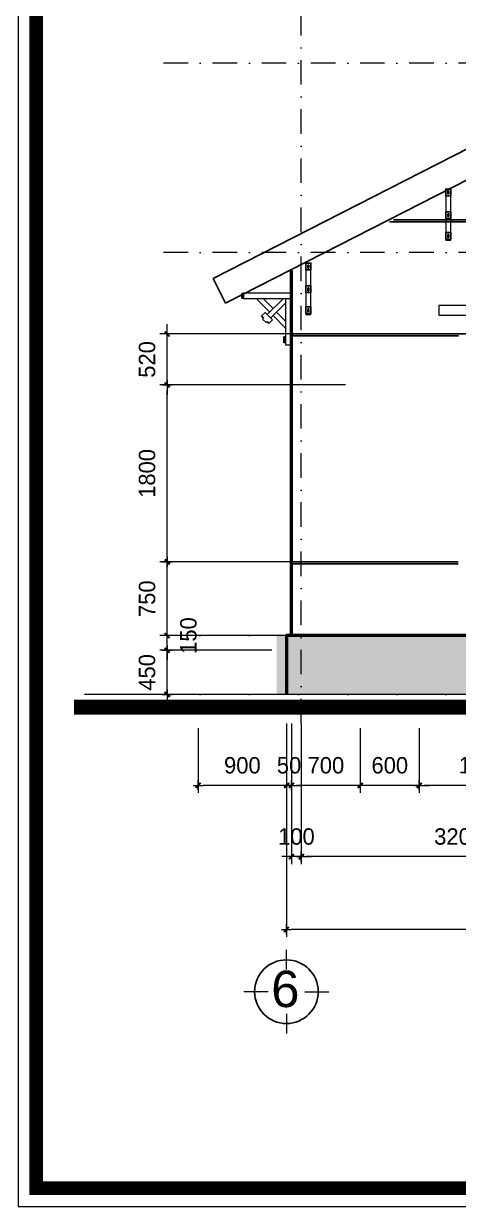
# Model space of a CAD drawing. Header units: millimetres. Extents: x 615730 to 2792744, y 139412 to 597571.
# Drawn here: x 742348 to 746770, y 284936 to 296972 of the extents above; entities that cross this region are included whole.
import ezdxf
from ezdxf.enums import TextEntityAlignment as Align

# ---------------------------------------------------------------- set-up
doc = ezdxf.new("R2010")
doc.units = ezdxf.units.MM
doc.header["$MEASUREMENT"] = 0
doc.header["$PDMODE"] = 34
doc.linetypes.add('DASHDOT', pattern=[1, 0.5, -0.25, 0, -0.25])
doc.layers.get('0').update_dxf_attribs({"lineweight": 5})
for name, color, linetype, lineweight in [('0.1(9)', 9, 'Continuous', 13), ('5-020', 5, 'Continuous', 15), ('DIM', 7, 'Continuous', 50), ('HATCH', 42, 'Continuous', 5), ('KT', 148, 'Continuous', 18), ('thay', 7, 'Continuous', 15), ('TIM TRUC', 149, 'DASHDOT', 9), ('VLIEU', 250, 'Continuous', 9)]:
    doc.layers.add(name, color=color, linetype=linetype, lineweight=lineweight)
for name, color, linetype in [('CUADI', 40, 'Continuous'), ('H', 252, 'Continuous'), ('noi that', 29, 'Continuous'), ('TEXT', 2, 'Continuous'), ('VL', 155, 'Continuous')]:
    doc.layers.add(name, color=color, linetype=linetype)
doc.styles.add('H280', font='', dxfattribs={"height": 200})
doc.styles.add('KT OZON', font='', dxfattribs={"height": 200})
doc.styles.add('VNI-AVO', font='vni-roms.shx')
doc.styles.get('H280').set_extended_font_data('VNI-Avo')
doc.styles.get('KT OZON').set_extended_font_data('VNI-Helve')
doc.dimstyles.new('1-50b', dxfattribs={"dimtxt": 167, "dimasz": 50, "dimexe": 75, "dimexo": 150, "dimgap": 120, "dimtad": 1, "dimdec": 0, "dimzin": 12, "dimtxsty": 'VNI-AVO', "dimblk": ']', "dimcen": 0, "dimdle": 50, "dimclrd": 252, "dimclre": 252, "dimclrt": 2, "dimadec": 0, "dimazin": 0, "dimtfac": 1, "dimtdec": 0, "dimtix": 1, "dimtmove": 2, "dimatfit": 0, "dimldrblk": 'OPEN90', "dimfxl": 1, "dimlwd": -1, "dimlwe": -1, "dimarcsym": 0})

# ---------------------------------------------------------------- blocks, each defined once
blk = doc.blocks.new('TRUC 1')
at = {"ltscale": 50}
blk.add_circle((0, -9525), 8572, dxfattribs=at)
at = {"layer": '0.1(9)', "ltscale": 50}
for p, q in [((0, -3572), (0, 1782)), ((-4942, -9525), (-11427, -9525)), ((4942, -9525), (11427, -9525)), ((0, -15478), (0, -20832))]:
    blk.add_line(p, q, dxfattribs=at)
at = {"layer": 'TEXT', "ltscale": 50, "style": 'H280'}
blk.add_attdef('1', text='', height=10478, dxfattribs=at).set_placement((-214, -4892), align=Align.CENTER)
blk = doc.blocks.new(']')
for p, q in [((1, 0), (-1, 0)), ((0, 1), (0, -1))]:
    blk.add_line(p, q)
at = {"color": 9, "const_width": 0.4}
blk.add_lwpolyline([(-0.51, -0.51), (0.51, 0.51)], dxfattribs=at)
blk = doc.blocks.new('*D550')
at = {"layer": 'DEFPOINTS', "color": 0, "ltscale": 10, "transparency": 16777216}
for p in [(745173, 290000, -62), (748373, 290000), (745173, 288495)]:
    blk.add_point(p, dxfattribs=at)
at = {"layer": 'KT', "color": 252, "ltscale": 10, "transparency": 16777216}
for p, q in [((745173, 289850), (745173, 288420)), ((748373, 289850), (748373, 288420)), ((748323, 288495), (745223, 288495))]:
    blk.add_line(p, q, dxfattribs=at)
at = {"layer": 'KT', "color": 252, "ltscale": 10, "transparency": 16777216, "xscale": 50, "yscale": 50, "zscale": 50, "rotation": 180}
blk.add_blockref(']', (745173, 288495), dxfattribs=at)
at = {"layer": 'KT', "color": 252, "ltscale": 10, "transparency": 16777216, "xscale": 50, "yscale": 50, "zscale": 50}
blk.add_blockref(']', (748373, 288495), dxfattribs=at)
at = {"layer": 'KT', "color": 2, "ltscale": 10, "transparency": 16777216, "insert": (746773, 288699), "char_height": 167, "attachment_point": 5, "style": 'VNI-AVO'}
blk.add_mtext('3200', dxfattribs=at)
blk = doc.blocks.new('_Open90')
at = {"color": 0, "linetype": 'ByBlock', "lineweight": -2}
for p, q in [((0, 0), (-1, 0)), ((-0.5, 0.5), (0, 0)), ((0, 0), (-0.5, -0.5))]:
    blk.add_line(p, q, dxfattribs=at)
blk = doc.blocks.new('*D551')
at = {"layer": 'DEFPOINTS', "color": 0, "ltscale": 10, "transparency": 16777216}
for p in [(745073, 290000), (745173, 290000), (745073, 288495)]:
    blk.add_point(p, dxfattribs=at)
at = {"layer": 'KT', "color": 252, "ltscale": 10, "transparency": 16777216}
for p, q in [((745073, 289850), (745073, 288420)), ((745173, 289850), (745173, 288420)), ((745023, 288495), (744973, 288495)), ((745173, 288495), (745073, 288495)), ((745223, 288495), (745273, 288495))]:
    blk.add_line(p, q, dxfattribs=at)
at = {"layer": 'KT', "color": 252, "ltscale": 10, "transparency": 16777216, "xscale": 50, "yscale": 50, "zscale": 50}
blk.add_blockref(']', (745073, 288495), dxfattribs=at)
at = {"layer": 'KT', "color": 252, "ltscale": 10, "transparency": 16777216, "xscale": 50, "yscale": 50, "zscale": 50, "rotation": 180}
blk.add_blockref(']', (745173, 288495), dxfattribs=at)
at = {"layer": 'KT', "color": 2, "ltscale": 10, "transparency": 16777216, "insert": (745123, 288699), "char_height": 167, "attachment_point": 5, "style": 'VNI-AVO'}
blk.add_mtext('100', dxfattribs=at)
blk = doc.blocks.new('*D552')
at = {"layer": 'DEFPOINTS', "color": 0, "ltscale": 10, "transparency": 16777216}
for p in [(745021, 290000, -62), (765521, 290000), (745021, 287754)]:
    blk.add_point(p, dxfattribs=at)
at = {"layer": 'KT', "color": 252, "ltscale": 10, "transparency": 16777216}
for p, q in [((745021, 289850), (745021, 287679)), ((765521, 289850), (765521, 287679)), ((765471, 287754), (745071, 287754))]:
    blk.add_line(p, q, dxfattribs=at)
at = {"layer": 'KT', "color": 252, "ltscale": 10, "transparency": 16777216, "xscale": 50, "yscale": 50, "zscale": 50, "rotation": 180}
blk.add_blockref(']', (745021, 287754), dxfattribs=at)
at = {"layer": 'KT', "color": 252, "ltscale": 10, "transparency": 16777216, "xscale": 50, "yscale": 50, "zscale": 50}
blk.add_blockref(']', (765521, 287754), dxfattribs=at)
at = {"layer": 'KT', "color": 2, "ltscale": 10, "transparency": 16777216, "insert": (755271, 287957), "char_height": 167, "attachment_point": 5, "style": 'VNI-AVO'}
blk.add_mtext('20500', dxfattribs=at)
blk = doc.blocks.new('*D557')
at = {"layer": 'DEFPOINTS', "color": 0, "ltscale": 10, "transparency": 16777216}
for p in [(743808, 290595), (745023, 290595), (745023, 290145)]:
    blk.add_point(p, dxfattribs=at)
at = {"layer": 'KT', "color": 252, "ltscale": 10, "transparency": 16777216}
for p, q in [((743808, 290645), (743808, 290695)), ((744873, 290595), (743733, 290595)), ((743808, 290145), (743808, 290595)), ((744873, 290145), (743733, 290145)), ((743808, 290095), (743808, 290045))]:
    blk.add_line(p, q, dxfattribs=at)
at = {"layer": 'KT', "color": 252, "ltscale": 10, "transparency": 16777216, "xscale": 50, "yscale": 50, "zscale": 50}
for p, rotation in [((743808, 290595), 270), ((743808, 290145), 90)]:
    blk.add_blockref(']', p, dxfattribs=dict(at, rotation=rotation))
at = {"layer": 'KT', "color": 2, "ltscale": 10, "transparency": 16777216, "insert": (743604, 290370), "char_height": 167, "attachment_point": 5, "rotation": 90, "style": 'VNI-AVO'}
blk.add_mtext('450', dxfattribs=at)
blk = doc.blocks.new('*D558')
at = {"layer": 'DEFPOINTS', "color": 0, "ltscale": 10, "transparency": 16777216}
for p in [(743808, 290745), (745073, 290745), (745023, 290595)]:
    blk.add_point(p, dxfattribs=at)
at = {"layer": 'KT', "color": 252, "ltscale": 10, "transparency": 16777216}
for p, q in [((743808, 290795), (743808, 290845)), ((744923, 290745), (743733, 290745)), ((743808, 290595), (743808, 290745)), ((744873, 290595), (743733, 290595)), ((743808, 290545), (743808, 290495))]:
    blk.add_line(p, q, dxfattribs=at)
at = {"layer": 'KT', "color": 252, "ltscale": 10, "transparency": 16777216, "xscale": 50, "yscale": 50, "zscale": 50}
for p, rotation in [((743808, 290745), 270), ((743808, 290595), 90)]:
    blk.add_blockref(']', p, dxfattribs=dict(at, rotation=rotation))
at = {"layer": 'KT', "color": 2, "ltscale": 10, "transparency": 16777216, "insert": (744025, 290745), "char_height": 167, "attachment_point": 5, "rotation": 90, "style": 'VNI-AVO'}
blk.add_mtext('150', dxfattribs=at)
blk = doc.blocks.new('*D559')
at = {"layer": 'DEFPOINTS', "color": 0, "ltscale": 10, "transparency": 16777216}
for p in [(743808, 291495), (745773, 291495), (745073, 290745)]:
    blk.add_point(p, dxfattribs=at)
at = {"layer": 'KT', "color": 252, "ltscale": 10, "transparency": 16777216}
for p, q in [((745623, 291495), (743733, 291495)), ((743808, 290795), (743808, 291445)), ((744923, 290745), (743733, 290745))]:
    blk.add_line(p, q, dxfattribs=at)
at = {"layer": 'KT', "color": 252, "ltscale": 10, "transparency": 16777216, "xscale": 50, "yscale": 50, "zscale": 50}
for p, rotation in [((743808, 291495), 90), ((743808, 290745), 270)]:
    blk.add_blockref(']', p, dxfattribs=dict(at, rotation=rotation))
at = {"layer": 'KT', "color": 2, "ltscale": 10, "transparency": 16777216, "insert": (743604, 291120), "char_height": 167, "attachment_point": 5, "rotation": 90, "style": 'VNI-AVO'}
blk.add_mtext('750', dxfattribs=at)
blk = doc.blocks.new('*D560')
at = {"layer": 'DEFPOINTS', "color": 0, "ltscale": 10, "transparency": 16777216}
for p in [(743808, 293295), (745773, 293295), (745773, 291495)]:
    blk.add_point(p, dxfattribs=at)
at = {"layer": 'KT', "color": 252, "ltscale": 10, "transparency": 16777216}
for p, q in [((745623, 293295), (743733, 293295)), ((743808, 291545), (743808, 293245)), ((745623, 291495), (743733, 291495))]:
    blk.add_line(p, q, dxfattribs=at)
at = {"layer": 'KT', "color": 252, "ltscale": 10, "transparency": 16777216, "xscale": 50, "yscale": 50, "zscale": 50}
for p, rotation in [((743808, 293295), 90), ((743808, 291495), 270)]:
    blk.add_blockref(']', p, dxfattribs=dict(at, rotation=rotation))
at = {"layer": 'KT', "color": 2, "ltscale": 10, "transparency": 16777216, "insert": (743604, 292395), "char_height": 167, "attachment_point": 5, "rotation": 90, "style": 'VNI-AVO'}
blk.add_mtext('1800', dxfattribs=at)
blk = doc.blocks.new('*D561')
at = {"layer": 'DEFPOINTS', "color": 0, "ltscale": 10, "transparency": 16777216}
for p in [(743808, 293815), (745773, 293815), (745773, 293295)]:
    blk.add_point(p, dxfattribs=at)
at = {"layer": 'KT', "color": 252, "ltscale": 10, "transparency": 16777216}
for p, q in [((745623, 293815), (743733, 293815)), ((743808, 293865), (743808, 293915)), ((743808, 293295), (743808, 293815)), ((745623, 293295), (743733, 293295)), ((743808, 293245), (743808, 293195))]:
    blk.add_line(p, q, dxfattribs=at)
at = {"layer": 'KT', "color": 252, "ltscale": 10, "transparency": 16777216, "xscale": 50, "yscale": 50, "zscale": 50}
for p, rotation in [((743808, 293815), 270), ((743808, 293295), 90)]:
    blk.add_blockref(']', p, dxfattribs=dict(at, rotation=rotation))
at = {"layer": 'KT', "color": 2, "ltscale": 10, "transparency": 16777216, "insert": (743604, 293555), "char_height": 167, "attachment_point": 5, "rotation": 90, "style": 'VNI-AVO'}
blk.add_mtext('520', dxfattribs=at)
blk = doc.blocks.new('*D598')
at = {"layer": 'DEFPOINTS', "color": 0, "ltscale": 10, "transparency": 16777216}
for p in [(746373, 289953, -62), (747673, 289953), (746373, 289220)]:
    blk.add_point(p, dxfattribs=at)
at = {"layer": 'KT', "color": 252, "ltscale": 10, "transparency": 16777216}
for p, q in [((746373, 289803), (746373, 289145)), ((747673, 289803), (747673, 289145)), ((747623, 289220), (746423, 289220))]:
    blk.add_line(p, q, dxfattribs=at)
at = {"layer": 'KT', "color": 252, "ltscale": 10, "transparency": 16777216, "xscale": 50, "yscale": 50, "zscale": 50, "rotation": 180}
blk.add_blockref(']', (746373, 289220), dxfattribs=at)
at = {"layer": 'KT', "color": 252, "ltscale": 10, "transparency": 16777216, "xscale": 50, "yscale": 50, "zscale": 50}
blk.add_blockref(']', (747673, 289220), dxfattribs=at)
at = {"layer": 'KT', "color": 2, "ltscale": 10, "transparency": 16777216, "insert": (747023, 289424), "char_height": 167, "attachment_point": 5, "style": 'VNI-AVO'}
blk.add_mtext('1300', dxfattribs=at)
blk = doc.blocks.new('*D599')
at = {"layer": 'DEFPOINTS', "color": 0, "ltscale": 10, "transparency": 16777216}
for p in [(745773, 289953), (746373, 289953), (745773, 289220)]:
    blk.add_point(p, dxfattribs=at)
at = {"layer": 'KT', "color": 252, "ltscale": 10, "transparency": 16777216}
for p, q in [((745773, 289803), (745773, 289145)), ((746373, 289803), (746373, 289145)), ((745723, 289220), (745673, 289220)), ((746373, 289220), (745773, 289220)), ((746423, 289220), (746473, 289220))]:
    blk.add_line(p, q, dxfattribs=at)
at = {"layer": 'KT', "color": 252, "ltscale": 10, "transparency": 16777216, "xscale": 50, "yscale": 50, "zscale": 50}
blk.add_blockref(']', (745773, 289220), dxfattribs=at)
at = {"layer": 'KT', "color": 252, "ltscale": 10, "transparency": 16777216, "xscale": 50, "yscale": 50, "zscale": 50, "rotation": 180}
blk.add_blockref(']', (746373, 289220), dxfattribs=at)
at = {"layer": 'KT', "color": 2, "ltscale": 10, "transparency": 16777216, "insert": (746073, 289424), "char_height": 167, "attachment_point": 5, "style": 'VNI-AVO'}
blk.add_mtext('600', dxfattribs=at)
blk = doc.blocks.new('*D600')
at = {"layer": 'DEFPOINTS', "color": 0, "ltscale": 10, "transparency": 16777216}
for p in [(745073, 289953), (745773, 289953), (745073, 289220)]:
    blk.add_point(p, dxfattribs=at)
at = {"layer": 'KT', "color": 252, "ltscale": 10, "transparency": 16777216}
for p, q in [((745073, 289803), (745073, 289145)), ((745773, 289803), (745773, 289145)), ((745723, 289220), (745123, 289220))]:
    blk.add_line(p, q, dxfattribs=at)
at = {"layer": 'KT', "color": 252, "ltscale": 10, "transparency": 16777216, "xscale": 50, "yscale": 50, "zscale": 50, "rotation": 180}
blk.add_blockref(']', (745073, 289220), dxfattribs=at)
at = {"layer": 'KT', "color": 252, "ltscale": 10, "transparency": 16777216, "xscale": 50, "yscale": 50, "zscale": 50}
blk.add_blockref(']', (745773, 289220), dxfattribs=at)
at = {"layer": 'KT', "color": 2, "ltscale": 10, "transparency": 16777216, "insert": (745423, 289424), "char_height": 167, "attachment_point": 5, "style": 'VNI-AVO'}
blk.add_mtext('700', dxfattribs=at)
blk = doc.blocks.new('*D601')
at = {"layer": 'DEFPOINTS', "color": 0, "ltscale": 10, "transparency": 16777216}
for p in [(745023, 289953), (745073, 289953), (745023, 289220)]:
    blk.add_point(p, dxfattribs=at)
at = {"layer": 'KT', "color": 252, "ltscale": 10, "transparency": 16777216}
for p, q in [((745023, 289803), (745023, 289145)), ((745073, 289803), (745073, 289145)), ((744973, 289220), (744923, 289220)), ((745073, 289220), (745023, 289220)), ((745123, 289220), (745173, 289220))]:
    blk.add_line(p, q, dxfattribs=at)
at = {"layer": 'KT', "color": 252, "ltscale": 10, "transparency": 16777216, "xscale": 50, "yscale": 50, "zscale": 50}
blk.add_blockref(']', (745023, 289220), dxfattribs=at)
at = {"layer": 'KT', "color": 252, "ltscale": 10, "transparency": 16777216, "xscale": 50, "yscale": 50, "zscale": 50, "rotation": 180}
blk.add_blockref(']', (745073, 289220), dxfattribs=at)
at = {"layer": 'KT', "color": 2, "ltscale": 10, "transparency": 16777216, "insert": (745048, 289424), "char_height": 167, "attachment_point": 5, "style": 'VNI-AVO'}
blk.add_mtext('50', dxfattribs=at)
blk = doc.blocks.new('*D602')
at = {"layer": 'DEFPOINTS', "color": 0, "ltscale": 10, "transparency": 16777216}
for p in [(744123, 289953), (745023, 289953), (744123, 289220)]:
    blk.add_point(p, dxfattribs=at)
at = {"layer": 'KT', "color": 252, "ltscale": 10, "transparency": 16777216}
for p, q in [((744123, 289803), (744123, 289145)), ((745023, 289803), (745023, 289145)), ((744973, 289220), (744173, 289220))]:
    blk.add_line(p, q, dxfattribs=at)
at = {"layer": 'KT', "color": 252, "ltscale": 10, "transparency": 16777216, "xscale": 50, "yscale": 50, "zscale": 50, "rotation": 180}
blk.add_blockref(']', (744123, 289220), dxfattribs=at)
at = {"layer": 'KT', "color": 252, "ltscale": 10, "transparency": 16777216, "xscale": 50, "yscale": 50, "zscale": 50}
blk.add_blockref(']', (745023, 289220), dxfattribs=at)
at = {"layer": 'KT', "color": 2, "ltscale": 10, "transparency": 16777216, "insert": (744573, 289424), "char_height": 167, "attachment_point": 5, "style": 'VNI-AVO'}
blk.add_mtext('900', dxfattribs=at)

msp = doc.modelspace()

# ---------------------------------------------------------------- hatches: boundary and pattern name
at = {"layer": 'noi that'}
h = msp.add_hatch(dxfattribs=at)
h.set_pattern_fill('GRAVEL', color=256, scale=300, style=0)
h.set_pattern_definition([(228.0128, (367.43, 300), (-2399.99946965, -2700.0004025), [40.3608, -3995.7264]), (184.9697, (340.43, 270), (3600.00031546, 299.9973921), [69.2604, -6856.7775]), (132.5104, (271.43, 264), (2999.9972155, -3300.00260216), [48.8364, -4834.8096]), (267.2737, (154.43, 189), (299.99880532, 6000.0000885), [63.0714, -6244.0674]), (292.8337, (151.43, 126), (-1500.00297163, 3599.99892353), [61.8465, -6122.8119]), (357.2737, (175.43, 69), (-6000.0000885, 299.99880532), [63.0714, -6244.0674]), (37.6942, (238.43, 66), (-3900.00220369, -2999.99712155), [83.4087, -8257.4547]), (72.2553, (304.43, 117), (2100.00322881, 6599.99886937), [78.7464, -7795.8963]), (121.4296, (328.43, 192), (-2400.00247025, 3899.99851095), [63.285, -6265.2219]), (175.2364, (295.43, 246), (3300.0002839, -299.9974598), [72.2496, -3540.2289]), (222.3974, (223.43, 252), (-3600.00220532, -3299.9976246), [93.4344, -9250.0125]), (138.8141, (451.43, 186), (-2100.000884, 1799.999194), [31.8903, -3157.1532]), (171.4692, (427.43, 207), (3899.99948544, -600.002373), [60.6711, -6006.4533]), (225, (367.43, 216), (-3e-14, -300.000093), [42.4263, -381.8376]), (203.1986, (346.43, 252), (1499.9999192, 600.0003976), [22.8474, -2261.8845]), (291.8014, (325.43, 243), (-299.999973, 900.000082), [32.3109, -1583.2386]), (30.9638, (337.43, 213), (899.9994067, 600.000745), [52.4787, -1696.8069]), (161.5651, (382.43, 240), (600.00013, -299.999521), [37.9473, -910.7361]), (16.3895, (151.43, 243), (3000.00065952, 899.99781295), [53.16, -5262.8535]), (70.3462, (202.43, 258), (-1199.9985742, -3300.0006407), [44.5983, -4415.2224]), (293.1986, (382.43, 300), (-600.0003976, 1499.9999192), [45.6945, -2239.0374]), (343.6105, (400.43, 258), (-3000.00065952, 899.99781295), [53.16, -5262.8535]), (339.444, (151.43, 57), (-1500.0005534, 599.998799), [51.264, -2511.9372]), (294.7751, (199.43, 39), (-1499.9976568, 3300.00102655), [42.9534, -4252.3929]), (66.8014, (385.43, 6e-11), (600.0003976, 1499.9999192), [45.6945, -2239.0374]), (17.354, (403.43, 42), (-3900.00060573, -1199.99835068), [50.2893, -4978.6272]), (69.444, (238.43, 6e-11), (-599.998799, -1500.0005534), [25.632, -2537.5692]), (101.3099, (367.43, 6e-11), (-299.9992896, 1200.0002257), [15.297, -1514.4087]), (165.9638, (364.43, 15), (900.000164, -299.999417), [61.8465, -1175.085]), (186.009, (304.43, 30), (2999.99992527, 299.99979524), [57.315, -5674.1769]), (303.6901, (337.43, 186), (-300.0004, 599.999867), [43.2666, -1038.3987]), (353.1572, (361.43, 150), (5099.99980964, -600.00239938), [75.5382, -7478.2689]), (60.9454, (436.43, 141), (-1200.0000082, -2100.0001154), [30.8868, -3057.8022]), (90, (451.43, 168), (-300, 300), [18, -282]), (120.2564, (298.43, 39), (1199.99846604, -2100.00073676), [41.6772, -4126.056]), (48.0128, (277.43, 75), (2399.99946965, 2700.0004025), [80.7216, -3955.3656]), (0, (331.43, 135), (300, 300), [78, -222]), (325.3048, (409.43, 135), (-2999.9982777, 2100.0025829), [47.4342, -4695.9822]), (254.0546, (448.43, 108), (-299.9999668, -1200.000038), [43.6806, -2140.3524]), (207.646, (436.43, 66), (-5699.99874215, -3000.00231395), [71.1195, -7040.8422]), (175.4261, (373.43, 33), (-3900.0001675, 299.99844035), [75.2397, -7448.7222])])
h.paths.add_polyline_path([(747673.2, 290745), (744923.2, 290745), (744923.2, 290595), (744923.2, 290145), (747673.2, 290145)])
h.paths.add_polyline_path([(751373.1, 290595), (751673.1, 290595), (751673.1, 290745), (747673.2, 290745), (747673.2, 290145), (750773.1, 290145), (750773.1, 290295), (751073.1, 290295), (751073.1, 290445), (751373.1, 290445)])

# ---------------------------------------------------------------- linework, layer by layer
at = {"layer": '5-020', "color": 1}
msp.add_lwpolyline([(767580.5, 290145), (762060.6, 290145), (762060.6, 290145), (742965.5, 290145)], dxfattribs=at)
at = {"layer": 'CUADI'}
for p, q in [((746663, 295268.9, 14.3), (746672.7, 295241, 14.3)), ((746672.7, 295268.9, 14.3), (746663, 295241, 14.3)), ((746663, 295038.3, 14.3), (746672.7, 295010.4, 14.3)), ((746672.7, 295038.3, 14.3), (746663, 295010.4, 14.3)), ((746643, 294768, 14.3), (746692.7, 294768, 14.3)), ((746663, 294826.4, 14.3), (746672.7, 294798.4, 14.3)), ((746672.7, 294826.4, 14.3), (746663, 294798.4, 14.3)), ((745238.4, 294513.2, -48.1), (745248.1, 294485.3, -48.1)), ((745248.1, 294513.2, -48.1), (745238.4, 294485.3, -48.1)), ((745238.4, 294282.6, -48.1), (745248.1, 294254.7, -48.1)), ((745248.1, 294282.6, -48.1), (745238.4, 294254.7, -48.1)), ((744715, 294174.8, -47.3), (744851.1, 294037.1, -47.3)), ((744785.3, 294174.8, -47.3), (744886.7, 294072.2, -47.3)), ((744921.9, 294036.7, -47.3), (745012.8, 293944.6, -47.3)), ((745238.4, 294070.6, -48.1), (745248.1, 294042.7, -48.1)), ((745248.1, 294070.6, -48.1), (745238.4, 294042.7, -48.1)), ((744803.8, 294032.7, -47.3), (744768.2, 293997.5, -47.3)), ((744768.2, 293997.5, -47.3), (744789.5, 293976.1, -47.3)), ((744789.5, 293976.1, -47.3), (744779.5, 293966.2, -47.3)), ((744779.5, 293966.2, -47.3), (744814.6, 293930.7, -47.3)), ((744803.8, 294032.7, -47.3), (744879.2, 293956.4, -47.3)), ((744824.6, 293940.5, -47.3), (744814.6, 293930.7, -47.3)), ((744824.6, 293940.5, -47.3), (744843.6, 293921.3, -47.3)), ((744879.2, 293956.4, -47.3), (744843.6, 293921.3, -47.3)), ((744886.3, 294001.5, -47.3), (745012.8, 293873.5, -47.3)), ((745218.4, 294012.3, -48.1), (745268.1, 294012.3, -48.1))]:
    msp.add_line(p, q, dxfattribs=at)
for points, elevation in [([(746643, 295288.9), (746692.7, 295288.9), (746692.7, 295221), (746643, 295221)], 14.3), ([(746663, 295268.9), (746672.7, 295268.9), (746672.7, 295241), (746663, 295241)], 14.3), ([(746643, 295058.3), (746692.7, 295058.3), (746692.7, 294990.4), (746643, 294990.4)], 14.3), ([(746663, 295038.3), (746672.7, 295038.3), (746672.7, 295010.4), (746663, 295010.4)], 14.3), ([(746643, 294846.4), (746692.7, 294846.4), (746692.7, 294778.4), (746643, 294778.4)], 14.3), ([(746663, 294826.4), (746672.7, 294826.4), (746672.7, 294798.4), (746663, 294798.4)], 14.3), ([(745218.4, 294533.2), (745268.1, 294533.2), (745268.1, 294465.3), (745218.4, 294465.3)], -48.1), ([(745238.4, 294513.2), (745248.1, 294513.2), (745248.1, 294485.3), (745238.4, 294485.3)], -48.1), ([(745218.4, 294302.6), (745268.1, 294302.6), (745268.1, 294234.7), (745218.4, 294234.7)], -48.1), ([(745238.4, 294282.6), (745248.1, 294282.6), (745248.1, 294254.7), (745238.4, 294254.7)], -48.1), ([(744567, 294224.8), (744585.9, 294224.8), (744585.9, 294180), (744567, 294180)], -47.3), ([(745218.4, 294090.6), (745268.1, 294090.6), (745268.1, 294022.7), (745218.4, 294022.7)], -48.1), ([(745238.4, 294070.6), (745248.1, 294070.6), (745248.1, 294042.7), (745238.4, 294042.7)], -48.1), ([(744993.9, 293784.4), (745012.8, 293784.4), (745012.8, 293727.3), (744993.9, 293727.3)], -47.3)]:
    msp.add_lwpolyline(points, close=True, dxfattribs=dict(at, elevation=elevation))
at = {"layer": 'DIM', "ltscale": 10}
for p, q in [((745072.8, 293595, -47.3), (745072.8, 294461, -47.3)), ((745072.8, 290745, -47.3), (745072.8, 293595, -47.3))]:
    msp.add_line(p, q, dxfattribs=at)
at = {"layer": 'DIM', "ltscale": 10, "const_width": 1, "elevation": -47.3}
msp.add_lwpolyline([(745022.8, 290745), (745022.8, 290595), (744722.8, 290595), (744722.8, 290445), (744422.8, 290445), (744422.8, 290295), (744122.8, 290295), (744122.8, 290145)], dxfattribs=at)
at = {"layer": 'DIM', "ltscale": 10, "elevation": 14.7}
msp.add_lwpolyline([(757173.5, 290745), (745022.8, 290745), (745022.8, 290145)], dxfattribs=at)
at = {"layer": 'H', "const_width": 138.2}
msp.add_lwpolyline([(742474.9, 285120.6), (769477.8, 285120.6), (769477.8, 304105.6), (742474.9, 304105.6)], close=True, dxfattribs=at)
at = {"layer": 'HATCH', "const_width": 150}
msp.add_lwpolyline([(742861.5, 290016.3), (767480.5, 290016.3)], dxfattribs=at)
at = {"layer": 'thay'}
for p, q in [((746643, 295297.3, 14.3), (746643, 294768, 14.3)), ((746692.7, 294768, 14.3), (746692.7, 295297.3, 14.3)), ((745218.4, 294541.5, -48.1), (745218.4, 294012.3, -48.1)), ((745268.1, 294012.3, -48.1), (745268.1, 294541.5, -48.1)), ((744585.9, 294234.5, -47.3), (744585.9, 294174.8, -47.3)), ((744585.9, 294234.5, -47.3), (745072.8, 294234.5, -47.3)), ((744585.9, 294174.8, -47.3), (745072.8, 294174.8, -47.3)), ((744990.4, 294174.8, -47.3), (744825, 294011.2, -47.3)), ((745012.8, 294174.8, -47.3), (745012.8, 293705.2, -47.3)), ((745072.8, 294194.9, -47.3), (745072.8, 293985, -47.3)), ((745012.8, 294126.6, -47.3), (744860.2, 293975.7, -47.3)), ((745012.8, 293705.2, -47.3), (745072.8, 293705.2, -47.3))]:
    msp.add_line(p, q, dxfattribs=at)
at = {"layer": 'thay', "linetype": 'Continuous'}
msp.add_lwpolyline([(742290.6, 284936.3), (769662.1, 284936.3), (769662.1, 304289.9), (742290.6, 304289.9)], close=True, dxfattribs=at)
at = {"layer": 'TIM TRUC', "ltscale": 500}
for p, q in [((745172.8, 289850.4, -47.3), (745172.8, 299831.5)), ((769025.2, 296570.5), (743734, 296570.5, -62)), ((769025.2, 294644.9), (743734, 294644.9, -62)), ((769025.2, 290745), (743734, 290745, -62)), ((769025.2, 290145), (743734, 290145, -62))]:
    msp.add_line(p, q, dxfattribs=at)
at = {"layer": 'VL', "ltscale": 10}
for p, q in [((747500.7, 296026.7, 14.7), (744276.5, 294378.7, -47.3)), ((744400.9, 294127.8, -47.3), (747625, 295775.8, 14.6)), ((746069.1, 294955, -47.3), (751873.5, 294955, 14.7)), ((746109.4, 294975, -47.3), (751913.8, 294975, 14.7)), ((744276.5, 294378.7, -47.3), (744400.9, 294127.8, -47.3)), ((745072.8, 293815, -47.3), (751773, 293815, 7.4)), ((745072.8, 293795, -47.3), (746772.9, 293795, -33.4)), ((745072.8, 291495, -47.3), (746767.8, 291495, -186.4)), ((745072.8, 291475, -47.3), (746767.8, 291475, -186.4))]:
    msp.add_line(p, q, dxfattribs=at)
at = {"layer": 'VLIEU', "ltscale": 10}
msp.add_lwpolyline([(746572.9, 294105), (746572.9, 294005), (748272.8, 294005), (748272.8, 294105)], close=True, dxfattribs=at)

# ---------------------------------------------------------------- block references
at = {"layer": 'noi that', "lineweight": -2, "ltscale": 10}
ref = msp.add_blockref('TRUC 1', (745021.4, 286761, -62), dxfattribs=dict(at, xscale=-0.03778148023411632, yscale=0.03778148036508355, zscale=0.03778148031496084, rotation=180))
ref.add_attrib('1', '6', dxfattribs={"layer": 'TEXT', "color": 3, "ltscale": 50, "height": 370.2, "style": 'KT OZON'}).set_placement((745010.2, 286964, -62), align=Align.CENTER)

# ---------------------------------------------------------------- dimensions: what is measured, and where the dimension line sits
at = {"layer": 'KT', "ltscale": 10}
for base, p1, p2, angle, picture, middle in [((743807.6, 293815, -47.3), (745773, 293295, -47.3), (745773, 293815, -47.3), 90, '*D561', (743604.1, 293555, -47.3)), ((743807.6, 293295, -47.3), (745773, 291495, -47.3), (745773, 293295, -47.3), 90, '*D560', (743604.1, 292395, -47.3)), ((743807.6, 291495, -47.3), (745072.8, 290745, -47.3), (745773, 291495, -47.3), 90, '*D559', (743604.1, 291120, -47.3)), ((743807.6, 290595, -47.3), (745022.8, 290145, -47.3), (745022.8, 290595, -47.3), 90, '*D557', (743604.1, 290370, -47.3)), ((745072.9, 288495.4, -47.3), (745172.8, 290000.4, -47.3), (745072.9, 290000.4, -47.3), 180, '*D551', (745122.9, 288698.9, -47.3)), ((745021.4, 287753.8), (765521.1, 290000.4), (745021.4, 290000.4, -62), 180, '*D552', (755271.2, 287957.3)), ((745172.8, 288495.4, 14.7), (748373.2, 290000.4, 14.7), (745172.8, 290000.4, -47.3), 180, '*D550', (746773, 288698.9, 14.7))]:
    dim = msp.add_linear_dim(base=base, p1=p1, p2=p2, angle=angle, dimstyle='1-50b', dxfattribs=at)
    dim.commit()
    dim.dimension.update_dxf_attribs({"geometry": picture, "text_midpoint": middle})
dim = msp.add_linear_dim(base=(743807.6, 290745, -47.3), p1=(745022.8, 290595, -47.3), p2=(745072.8, 290745, -47.3), angle=90, dimstyle='1-50b', dxfattribs=at)
dim.commit()
dim.dimension.update_dxf_attribs({"geometry": '*D558', "text_midpoint": (744024.7, 290745, -47.3), "dimtype": 160})
for base, p1, p2, picture, middle in [((744122.8, 289220.4, -47.3), (745022.8, 289952.8, -47.3), (744122.8, 289952.8, -47.3), '*D602', (744572.8, 289423.9, -47.3)), ((745022.8, 289220.4, -47.3), (745072.8, 289952.8, -47.3), (745022.8, 289952.8, -47.3), '*D601', (745047.8, 289423.9, -47.3)), ((745072.8, 289220.4, -47.3), (745773, 289952.8, -47.3), (745072.8, 289952.8, -47.3), '*D600', (745422.9, 289423.9, -47.3)), ((745773, 289220.4, -47.3), (746373, 289952.8, -47.3), (745773, 289952.8, -47.3), '*D599', (746073, 289423.9, -47.3)), ((746373, 289220.4, 14.7), (747673.2, 289952.8, 14.7), (746373, 289952.8, -47.3), '*D598', (747023.1, 289423.9, 14.7))]:
    dim = msp.add_linear_dim(base=base, p1=p1, p2=p2, dimstyle='1-50b', dxfattribs=at)
    dim.commit()
    dim.dimension.update_dxf_attribs({"geometry": picture, "text_midpoint": middle})

doc.saveas('drawing.dxf')
